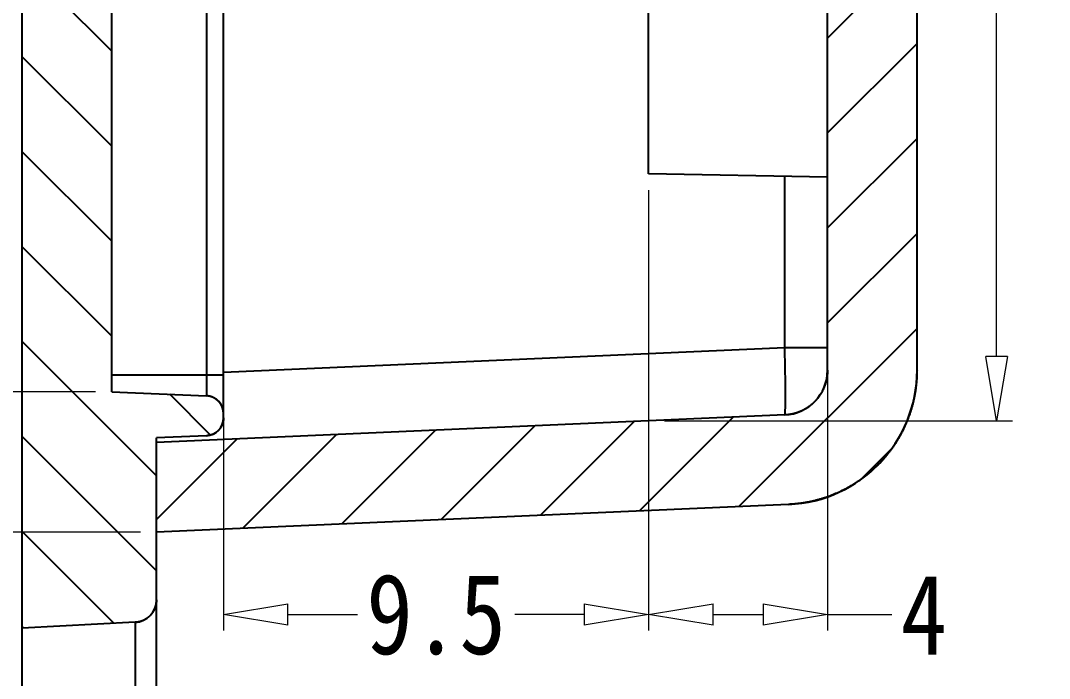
# Model space of a CAD drawing. Header units: millimetres. Extents: x 1786 to 2815, y -2075 to -1928.
# Drawn here: x 2621.79 to 2644.79, y -2007.87 to -1993.18 of the extents above; entities that cross this region are included whole.
import ezdxf

# ---------------------------------------------------------------- set-up
doc = ezdxf.new("R2010")
doc.units = ezdxf.units.MM
doc.layers.add('dim', color=3, linetype='Continuous', lineweight=9)
doc.styles.add('FFS', font='simfang.ttf', dxfattribs={"width": 0.85})
doc.dimstyles.new('YanXiu', dxfattribs={"dimtxt": 2.5, "dimasz": 2.2, "dimexe": 1, "dimexo": 0.6, "dimgap": 0.66, "dimtad": 0, "dimzin": 9, "dimdsep": 46, "dimtxsty": 'FFS', "dimblk": 'CLOSEDBLANK', "dimcen": 0, "dimclrd": 256, "dimclre": 131, "dimclrt": 42, "dimazin": 0, "dimtfac": 1, "dimtofl": 0, "dimtmove": 0, "dimatfit": 3, "dimldrblk": 'CLOSEDBLANK', "dimfxl": 1, "dimlwd": 5, "dimlwe": 5, "dimarcsym": 0})

# ---------------------------------------------------------------- blocks, each defined once
blk = doc.blocks.new('_ClosedBlank')
at = {"color": 0, "linetype": 'ByBlock', "lineweight": -2}
for p, q in [((-1, 0.167), (0, 0)), ((-1, 0.167), (-1, -0.167)), ((0, 0), (-1, -0.167))]:
    blk.add_line(p, q, dxfattribs=at)
blk = doc.blocks.new('*D25')
at = {"layer": 'Defpoints', "color": 0}
for p in [(2623.826, -1967.736), (2619.832, -2001.466), (2623.826, -2001.466)]:
    blk.add_point(p, dxfattribs=at)
at = {"layer": 'dim', "color": 131, "lineweight": 5}
for p, q in [((2623.466, -1967.736), (2619.472, -1967.736)), ((2623.466, -2001.466), (2619.472, -2001.466))]:
    blk.add_line(p, q, dxfattribs=at)
at = {"layer": 'dim', "lineweight": 5}
for p, q in [((2619.832, -1969.176), (2619.832, -1981.793)), ((2619.832, -2000.026), (2619.832, -1987.409))]:
    blk.add_line(p, q, dxfattribs=at)
at = {"layer": 'dim', "lineweight": 5, "xscale": 1.44, "yscale": 1.44, "zscale": 1.44}
for p, rotation in [((2619.832, -1967.736), 90), ((2619.832, -2001.466), 270)]:
    blk.add_blockref('_ClosedBlank', p, dxfattribs=dict(at, rotation=rotation))
at = {"layer": 'dim', "color": 42, "insert": (2619.832, -1984.601), "char_height": 1.8, "attachment_point": 5, "rotation": 90, "style": 'FFS'}
blk.add_mtext('33.73', dxfattribs=at)
blk = doc.blocks.new('*D26')
at = {"layer": 'Defpoints', "color": 0}
for p in [(2624.826, -1964.601), (2617.332, -2004.601), (2624.826, -2004.601)]:
    blk.add_point(p, dxfattribs=at)
at = {"layer": 'dim', "color": 131, "lineweight": 5}
for p, q in [((2624.466, -1964.601), (2616.972, -1964.601)), ((2624.466, -2004.601), (2616.972, -2004.601))]:
    blk.add_line(p, q, dxfattribs=at)
at = {"layer": 'dim', "lineweight": 5}
for p, q in [((2617.332, -1966.041), (2617.332, -1983.323)), ((2617.332, -2003.161), (2617.332, -1985.879))]:
    blk.add_line(p, q, dxfattribs=at)
at = {"layer": 'dim', "lineweight": 5, "xscale": 1.44, "yscale": 1.44, "zscale": 1.44}
for p, rotation in [((2617.332, -1964.601), 90), ((2617.332, -2004.601), 270)]:
    blk.add_blockref('_ClosedBlank', p, dxfattribs=dict(at, rotation=rotation))
at = {"layer": 'dim', "color": 42, "insert": (2617.332, -1984.601), "char_height": 1.8, "attachment_point": 5, "rotation": 90, "style": 'FFS'}
blk.add_mtext('40', dxfattribs=at)
blk = doc.blocks.new('*D35')
at = {"layer": 'Defpoints', "color": 0}
for p in [(2635.826, -1996.601, 0), (2639.826, -1999.237, 0), (2635.826, -2006.443)]:
    blk.add_point(p, dxfattribs=at)
at = {"layer": 'dim', "color": 131, "lineweight": 5}
for p, q in [((2635.826, -1996.961), (2635.826, -2006.803)), ((2639.826, -1999.597), (2639.826, -2006.803))]:
    blk.add_line(p, q, dxfattribs=at)
at = {"layer": 'dim', "lineweight": 5}
for p, q in [((2637.266, -2006.443), (2638.386, -2006.443)), ((2639.826, -2006.443), (2641.266, -2006.443))]:
    blk.add_line(p, q, dxfattribs=at)
at = {"layer": 'dim', "lineweight": 5, "xscale": 1.44, "yscale": 1.44, "zscale": 1.44, "rotation": 180}
blk.add_blockref('_ClosedBlank', (2635.826, -2006.443), dxfattribs=at)
at = {"layer": 'dim', "lineweight": 5, "xscale": 1.44, "yscale": 1.44, "zscale": 1.44}
blk.add_blockref('_ClosedBlank', (2639.826, -2006.443), dxfattribs=at)
at = {"layer": 'dim', "color": 42, "insert": (2641.981, -2006.443), "char_height": 1.8, "attachment_point": 5, "style": 'FFS'}
blk.add_mtext('4', dxfattribs=at)
blk = doc.blocks.new('*D36')
at = {"layer": 'Defpoints', "color": 0}
for p in [(2635.826, -1967.083, 0), (2643.605, -1967.083), (2635.826, -2002.119, 0)]:
    blk.add_point(p, dxfattribs=at)
at = {"layer": 'dim', "color": 131, "lineweight": 5}
for p, q in [((2636.185, -1967.083), (2643.964, -1967.083)), ((2636.185, -2002.119), (2643.964, -2002.119))]:
    blk.add_line(p, q, dxfattribs=at)
at = {"layer": 'dim', "lineweight": 5}
for p, q in [((2643.605, -1968.523), (2643.605, -1981.814)), ((2643.605, -2000.679), (2643.605, -1987.388))]:
    blk.add_line(p, q, dxfattribs=at)
at = {"layer": 'dim', "lineweight": 5, "xscale": 1.44, "yscale": 1.44, "zscale": 1.44}
for p, rotation in [((2643.605, -1967.083), 90), ((2643.605, -2002.119), 270)]:
    blk.add_blockref('_ClosedBlank', p, dxfattribs=dict(at, rotation=rotation))
at = {"layer": 'dim', "color": 42, "insert": (2643.605, -1984.601), "char_height": 1.8, "attachment_point": 5, "rotation": 90, "style": 'FFS'}
blk.add_mtext('35.04', dxfattribs=at)
blk = doc.blocks.new('*D37')
at = {"layer": 'Defpoints', "color": 0}
for p in [(2635.826, -1996.601, 0), (2626.326, -2000.8, 0), (2626.326, -2006.443)]:
    blk.add_point(p, dxfattribs=at)
at = {"layer": 'dim', "color": 131, "lineweight": 5}
for p, q in [((2635.826, -1996.961), (2635.826, -2006.803)), ((2626.326, -2001.16), (2626.326, -2006.803))]:
    blk.add_line(p, q, dxfattribs=at)
at = {"layer": 'dim', "lineweight": 5}
for p, q in [((2627.766, -2006.443), (2629.318, -2006.443)), ((2634.386, -2006.443), (2632.833, -2006.443))]:
    blk.add_line(p, q, dxfattribs=at)
at = {"layer": 'dim', "lineweight": 5, "xscale": 1.44, "yscale": 1.44, "zscale": 1.44, "rotation": 180}
blk.add_blockref('_ClosedBlank', (2626.326, -2006.443), dxfattribs=at)
at = {"layer": 'dim', "lineweight": 5, "xscale": 1.44, "yscale": 1.44, "zscale": 1.44}
blk.add_blockref('_ClosedBlank', (2635.826, -2006.443), dxfattribs=at)
at = {"layer": 'dim', "color": 42, "insert": (2631.076, -2006.443), "char_height": 1.8, "attachment_point": 5, "style": 'FFS'}
blk.add_mtext('9.5', dxfattribs=at)

msp = doc.modelspace()

# ---------------------------------------------------------------- hatches: boundary and pattern name
at = {"linetype": 'Continuous'}
h = msp.add_hatch(dxfattribs=at)
h.set_pattern_fill('DEFAULT__1', color=40, scale=1.5, angle=135, style=0, pattern_type=0)
h.set_pattern_definition([(135, (3218.2217, -2520.3783), (-1.0606602, -1.0606602), [])])
edge = h.paths.add_edge_path()
edge.add_line((2624.826, -2012.283), (2624.826, -2010.883))
edge.add_spline(control_points=[(2624.826, -2012.283), (2624.826, -2012.545), (2624.641, -2012.731), (2624.379, -2012.733)], knot_values=[0, 0, 0, 0, 1, 1, 1, 1], weights=[1, 0.80679, 0.80679, 1], degree=3, periodic=0)
edge.add_line((2624.379, -2012.733), (2622.33, -2012.751))
edge.add_spline(control_points=[(2621.826, -2012.251), (2621.826, -2012.546), (2622.035, -2012.753), (2622.33, -2012.751)], knot_values=[0, 0, 0, 0, 1, 1, 1, 1], weights=[1, 0.802676, 0.802676, 1], degree=3, periodic=0)
edge.add_line((2621.826, -2012.251), (2621.826, -2010.251))
edge.add_line((2624.352, -2010.383), (2621.826, -2010.251))
edge.add_spline(control_points=[(2624.826, -2010.883), (2624.826, -2010.602), (2624.632, -2010.398), (2624.352, -2010.383)], knot_values=[0, 0, 0, 0, 1, 1, 1, 1], weights=[1, 0.816916, 0.816916, 1], degree=3, periodic=0)
edge = h.paths.add_edge_path()
edge.add_line((2624.826, -2006.119), (2624.826, -2002.499))
edge.add_spline(control_points=[(2624.826, -2006.119), (2624.826, -2006.4), (2624.632, -2006.604), (2624.352, -2006.618)], knot_values=[0, 0, 0, 0, 1, 1, 1, 1], weights=[1, 0.816916, 0.816916, 1], degree=3, periodic=0)
edge.add_line((2624.352, -2006.618), (2621.826, -2006.751))
edge.add_line((2621.826, -2006.751), (2621.826, -1962.451))
edge.add_line((2624.352, -1962.583), (2621.826, -1962.451))
edge.add_spline(control_points=[(2624.826, -1963.083), (2624.826, -1962.802), (2624.632, -1962.598), (2624.352, -1962.583)], knot_values=[0, 0, 0, 0, 1, 1, 1, 1], weights=[1, 0.816916, 0.816916, 1], degree=3, periodic=0)
edge.add_line((2624.826, -1966.703), (2624.826, -1963.083))
edge.add_line((2625.943, -1966.752), (2624.826, -1966.703))
edge.add_spline(control_points=[(2626.326, -1967.151), (2626.326, -1966.925), (2626.169, -1966.762), (2625.943, -1966.752)], knot_values=[0, 0, 0, 0, 1, 1, 1, 1], weights=[1, 0.814909, 0.814909, 1], degree=3, periodic=0)
edge.add_line((2626.326, -1967.244), (2626.326, -1967.151))
edge.add_spline(control_points=[(2626.326, -1967.244), (2626.326, -1967.47), (2626.169, -1967.633), (2625.943, -1967.643)], knot_values=[0, 0, 0, 0, 1, 1, 1, 1], weights=[1, 0.814909, 0.814909, 1], degree=3, periodic=0)
edge.add_line((2623.826, -1967.736), (2625.943, -1967.643))
edge.add_line((2623.826, -2001.466), (2623.826, -1967.736))
edge.add_line((2623.826, -2001.466), (2625.943, -2001.558))
edge.add_spline(control_points=[(2626.326, -2001.958), (2626.326, -2001.732), (2626.169, -2001.568), (2625.943, -2001.558)], knot_values=[0, 0, 0, 0, 1, 1, 1, 1], weights=[1, 0.814909, 0.814909, 1], degree=3, periodic=0)
edge.add_line((2626.326, -2002.05), (2626.326, -2001.958))
edge.add_spline(control_points=[(2626.326, -2002.05), (2626.326, -2002.277), (2626.169, -2002.44), (2625.943, -2002.45)], knot_values=[0, 0, 0, 0, 1, 1, 1, 1], weights=[1, 0.814909, 0.814909, 1], degree=3, periodic=0)
edge.add_line((2625.943, -2002.45), (2624.826, -2002.499))
edge = h.paths.add_edge_path()
edge.add_line((2624.826, -1958.319), (2624.826, -1956.919))
edge.add_spline(control_points=[(2624.826, -1958.319), (2624.826, -1958.6), (2624.632, -1958.804), (2624.352, -1958.818)], knot_values=[0, 0, 0, 0, 1, 1, 1, 1], weights=[1, 0.816916, 0.816916, 1], degree=3, periodic=0)
edge.add_line((2624.352, -1958.818), (2621.826, -1958.951))
edge.add_line((2621.826, -1958.951), (2621.826, -1956.951))
edge.add_spline(control_points=[(2621.826, -1956.951), (2621.826, -1956.656), (2622.035, -1956.448), (2622.33, -1956.451)], knot_values=[0, 0, 0, 0, 1, 1, 1, 1], weights=[1, 0.802676, 0.802676, 1], degree=3, periodic=0)
edge.add_line((2624.379, -1956.469), (2622.33, -1956.451))
edge.add_spline(control_points=[(2624.826, -1956.919), (2624.826, -1956.657), (2624.641, -1956.471), (2624.379, -1956.469)], knot_values=[0, 0, 0, 0, 1, 1, 1, 1], weights=[1, 0.80679, 0.80679, 1], degree=3, periodic=0)
h = msp.add_hatch(dxfattribs=at)
h.set_pattern_fill('DEFAULT__2', color=40, scale=1.5, angle=225, style=0, pattern_type=0)
h.set_pattern_definition([(225, (3218.2217, -2520.3783), (1.0606602, -1.0606602), [])])
edge = h.paths.add_edge_path()
edge.add_line((2624.826, -2004.601), (2624.826, -2002.599))
edge.add_line((2638.869, -2001.986), (2624.826, -2002.599))
edge.add_spline(control_points=[(2639.826, -2000.987), (2639.826, -2001.552), (2639.434, -2001.961), (2638.869, -2001.986)], knot_values=[0, 0, 0, 0, 1, 1, 1, 1], weights=[1, 0.814909, 0.814909, 1], degree=3, periodic=0)
edge.add_line((2639.826, -2000.987), (2639.826, -1968.215))
edge.add_spline(control_points=[(2639.826, -1968.215), (2639.826, -1967.649), (2639.434, -1967.241), (2638.869, -1967.216)], knot_values=[0, 0, 0, 0, 1, 1, 1, 1], weights=[1, 0.814909, 0.814909, 1], degree=3, periodic=0)
edge.add_line((2638.869, -1967.216), (2624.826, -1966.603))
edge.add_line((2624.826, -1966.603), (2624.826, -1964.601))
edge.add_line((2638.956, -1965.218), (2624.826, -1964.601))
edge.add_spline(control_points=[(2641.826, -1968.215), (2641.826, -1966.518), (2640.652, -1965.292), (2638.956, -1965.218)], knot_values=[0, 0, 0, 0, 1, 1, 1, 1], weights=[1, 0.814909, 0.814909, 1], degree=3, periodic=0)
edge.add_line((2641.826, -2000.987), (2641.826, -1968.215))
edge.add_spline(control_points=[(2641.826, -2000.987), (2641.826, -2002.684), (2640.652, -2003.91), (2638.956, -2003.984)], knot_values=[0, 0, 0, 0, 1, 1, 1, 1], weights=[1, 0.814909, 0.814909, 1], degree=3, periodic=0)
edge.add_line((2638.956, -2003.984), (2624.826, -2004.601))

# ---------------------------------------------------------------- linework, layer by layer
at = {"color": 7, "linetype": 'Continuous'}
for p, q in [((2621.826, -2012.251, 0), (2621.826, -1956.951, 0)), ((2621.826, -2006.751, 0), (2621.826, -1962.451, 0)), ((2623.826, -2001.466, 0), (2623.826, -1967.736, 0)), ((2623.826, -2001.466, 0), (2623.826, -1967.736, 0)), ((2639.826, -2000.987, 0), (2639.826, -1968.215, 0)), ((2639.826, -2000.987, 0), (2639.826, -1968.215, 0)), ((2641.826, -2000.987, 0), (2641.826, -1968.215, 0)), ((2641.826, -2000.987, 0), (2641.826, -1968.215, 0)), ((2625.943, -1972.866, 0), (2625.943, -2001.558, 0)), ((2626.326, -2002.05, 0), (2626.326, -1972.86, 0)), ((2635.826, -1996.601, 0), (2635.826, -1992.601, 0)), ((2639.826, -1996.671, 0), (2635.826, -1996.601, 0)), ((2638.869, -2000.487, 0), (2638.869, -1996.654, 0)), ((2638.869, -2000.487, 0), (2626.323, -2001.035, 0)), ((2639.826, -2000.487, 0), (2638.869, -2000.487, 0)), ((2626.326, -2001.1, 0), (2623.826, -2001.1, 0)), ((2623.826, -2001.466, 0), (2625.943, -2001.558, 0)), ((2623.826, -2001.466, 0), (2625.943, -2001.558, 0)), ((2638.869, -2001.986, 0), (2624.826, -2002.599, 0)), ((2638.869, -2001.986, 0), (2624.826, -2002.599, 0)), ((2626.326, -2002.05, 0), (2626.326, -2001.958, 0)), ((2625.943, -2002.45, 0), (2624.826, -2002.499, 0)), ((2625.943, -2002.45, 0), (2624.826, -2002.499, 0)), ((2624.826, -2012.283, 0), (2624.826, -2002.499, 0)), ((2624.826, -2006.119, 0), (2624.826, -2002.499, 0)), ((2624.826, -2004.601, 0), (2624.826, -2002.599, 0)), ((2638.956, -2003.984, 0), (2624.826, -2004.601, 0)), ((2638.956, -2003.984, 0), (2624.826, -2004.601, 0)), ((2624.352, -2006.618, 0), (2621.826, -2006.751, 0)), ((2624.352, -2006.618, 0), (2621.826, -2006.751, 0)), ((2624.352, -2006.618, 0), (2624.352, -2010.383, 0))]:
    msp.add_line(p, q, dxfattribs=at)
for centre, radius, start, end in [((2638.826, -2000.987, 0), 1, 272.5, 0), ((2638.826, -2000.987, 0), 3, 272.5, 0), ((2625.926, -2001.958, 0), 0.4, 0, 87.5), ((2625.926, -2002.05, 0), 0.4, 272.5, 0), ((2624.326, -2006.119, 0), 0.5, 273, 0)]:
    msp.add_arc(centre, radius, start, end, dxfattribs=at)
for points, knots in [([(2638.869, -2001.986, 0), (2638.882, -2001.985, 0), (2638.871, -2001.908, 0), (2638.891, -2001.824, 0), (2638.885, -2001.635, 0), (2638.888, -2001.407, 0), (2638.884, -2001.126, 0), (2638.878, -2000.815, 0), (2638.872, -2000.598, 0), (2638.869, -2000.487, 0)], [0, 0, 0, 0, 0.038872, 0.150057, 0.328699, 0.565968, 0.850016, 1.166609, 1.49998, 1.49998, 1.49998, 1.49998]), ([(2639.826, -2000.987, 0), (2639.826, -2000.99, 0), (2639.825, -2000.998, 0), (2639.825, -2001.008, 0), (2639.825, -2001.019, 0), (2639.825, -2001.03, 0), (2639.824, -2001.041, 0), (2639.823, -2001.052, 0), (2639.823, -2001.063, 0), (2639.822, -2001.075, 0), (2639.821, -2001.086, 0), (2639.819, -2001.097, 0), (2639.818, -2001.108, 0), (2639.817, -2001.119, 0), (2639.815, -2001.131, 0), (2639.813, -2001.142, 0), (2639.812, -2001.153, 0), (2639.81, -2001.164, 0), (2639.808, -2001.176, 0), (2639.805, -2001.187, 0), (2639.803, -2001.198, 0), (2639.8, -2001.21, 0), (2639.798, -2001.221, 0), (2639.795, -2001.233, 0), (2639.792, -2001.244, 0), (2639.789, -2001.255, 0), (2639.786, -2001.267, 0), (2639.782, -2001.278, 0), (2639.779, -2001.289, 0), (2639.775, -2001.301, 0), (2639.771, -2001.312, 0), (2639.767, -2001.323, 0), (2639.763, -2001.335, 0), (2639.759, -2001.346, 0), (2639.754, -2001.357, 0), (2639.75, -2001.368, 0), (2639.745, -2001.38, 0), (2639.74, -2001.391, 0), (2639.735, -2001.402, 0), (2639.73, -2001.413, 0), (2639.725, -2001.424, 0), (2639.719, -2001.435, 0), (2639.714, -2001.446, 0), (2639.708, -2001.457, 0), (2639.702, -2001.468, 0), (2639.696, -2001.478, 0), (2639.69, -2001.489, 0), (2639.684, -2001.5, 0), (2639.677, -2001.51, 0), (2639.671, -2001.521, 0), (2639.664, -2001.531, 0), (2639.657, -2001.542, 0), (2639.65, -2001.552, 0), (2639.643, -2001.562, 0), (2639.636, -2001.572, 0), (2639.629, -2001.583, 0), (2639.621, -2001.593, 0), (2639.614, -2001.602, 0), (2639.606, -2001.612, 0), (2639.598, -2001.622, 0), (2639.59, -2001.632, 0), (2639.582, -2001.641, 0), (2639.573, -2001.651, 0), (2639.565, -2001.66, 0), (2639.557, -2001.669, 0), (2639.548, -2001.678, 0), (2639.539, -2001.687, 0), (2639.53, -2001.696, 0), (2639.521, -2001.705, 0), (2639.512, -2001.714, 0), (2639.503, -2001.722, 0), (2639.494, -2001.731, 0), (2639.485, -2001.739, 0), (2639.475, -2001.747, 0), (2639.465, -2001.755, 0), (2639.456, -2001.763, 0), (2639.446, -2001.771, 0), (2639.436, -2001.779, 0), (2639.426, -2001.786, 0), (2639.416, -2001.794, 0), (2639.406, -2001.801, 0), (2639.396, -2001.808, 0), (2639.386, -2001.815, 0), (2639.376, -2001.822, 0), (2639.365, -2001.829, 0), (2639.355, -2001.835, 0), (2639.344, -2001.842, 0), (2639.334, -2001.848, 0), (2639.323, -2001.854, 0), (2639.312, -2001.86, 0), (2639.302, -2001.866, 0), (2639.291, -2001.872, 0), (2639.28, -2001.878, 0), (2639.269, -2001.883, 0), (2639.258, -2001.888, 0), (2639.247, -2001.894, 0), (2639.236, -2001.899, 0), (2639.225, -2001.903, 0), (2639.214, -2001.908, 0), (2639.203, -2001.913, 0), (2639.192, -2001.917, 0), (2639.181, -2001.922, 0), (2639.169, -2001.926, 0), (2639.158, -2001.93, 0), (2639.147, -2001.934, 0), (2639.136, -2001.937, 0), (2639.125, -2001.941, 0), (2639.113, -2001.944, 0), (2639.102, -2001.948, 0), (2639.091, -2001.951, 0), (2639.08, -2001.954, 0), (2639.068, -2001.957, 0), (2639.057, -2001.96, 0), (2639.046, -2001.962, 0), (2639.035, -2001.965, 0), (2639.024, -2001.967, 0), (2639.012, -2001.969, 0), (2639.001, -2001.971, 0), (2638.99, -2001.973, 0), (2638.979, -2001.975, 0), (2638.968, -2001.977, 0), (2638.957, -2001.978, 0), (2638.946, -2001.98, 0), (2638.935, -2001.981, 0), (2638.924, -2001.982, 0), (2638.913, -2001.983, 0), (2638.902, -2001.984, 0), (2638.891, -2001.985, 0), (2638.88, -2001.985, 0), (2638.873, -2001.986, 0), (2638.869, -2001.986, 0)], [0, 0, 0, 0, 0.010828, 0.021703, 0.032624, 0.043591, 0.054603, 0.06566, 0.076762, 0.087908, 0.099098, 0.110332, 0.121608, 0.132927, 0.144288, 0.15569, 0.167133, 0.178616, 0.19014, 0.201702, 0.213303, 0.224943, 0.23662, 0.248334, 0.260084, 0.271869, 0.28369, 0.295545, 0.307434, 0.319355, 0.331309, 0.343294, 0.35531, 0.367355, 0.37943, 0.391534, 0.403665, 0.415822, 0.428006, 0.440215, 0.452449, 0.464706, 0.476985, 0.489287, 0.501609, 0.513951, 0.526313, 0.538693, 0.55109, 0.563503, 0.575932, 0.588376, 0.600833, 0.613302, 0.625784, 0.638276, 0.650778, 0.663289, 0.675808, 0.688334, 0.700865, 0.713402, 0.725942, 0.738485, 0.751031, 0.763577, 0.776123, 0.788669, 0.801212, 0.813752, 0.826289, 0.83882, 0.851346, 0.863865, 0.876376, 0.888878, 0.90137, 0.913852, 0.926321, 0.938778, 0.951222, 0.963651, 0.976064, 0.988461, 1.000841, 1.013203, 1.025545, 1.037867, 1.050169, 1.062448, 1.074705, 1.086939, 1.099148, 1.111332, 1.123489, 1.13562, 1.147724, 1.159799, 1.171844, 1.18386, 1.195845, 1.207799, 1.21972, 1.231609, 1.243464, 1.255285, 1.26707, 1.27882, 1.290534, 1.302211, 1.313851, 1.325452, 1.337014, 1.348538, 1.360021, 1.371464, 1.382866, 1.394227, 1.405546, 1.416822, 1.428056, 1.439246, 1.450392, 1.461494, 1.472551, 1.483563, 1.49453, 1.505451, 1.516326, 1.527154, 1.527154, 1.527154, 1.527154]), ([(2641.826, -2000.987, 0), (2641.826, -2000.998, 0), (2641.825, -2001.019, 0), (2641.825, -2001.052, 0), (2641.824, -2001.085, 0), (2641.823, -2001.118, 0), (2641.821, -2001.151, 0), (2641.819, -2001.184, 0), (2641.817, -2001.217, 0), (2641.814, -2001.25, 0), (2641.811, -2001.284, 0), (2641.807, -2001.317, 0), (2641.803, -2001.351, 0), (2641.799, -2001.384, 0), (2641.794, -2001.418, 0), (2641.789, -2001.452, 0), (2641.784, -2001.486, 0), (2641.778, -2001.52, 0), (2641.772, -2001.554, 0), (2641.765, -2001.588, 0), (2641.758, -2001.622, 0), (2641.75, -2001.656, 0), (2641.742, -2001.69, 0), (2641.734, -2001.724, 0), (2641.725, -2001.758, 0), (2641.715, -2001.792, 0), (2641.706, -2001.826, 0), (2641.696, -2001.861, 0), (2641.685, -2001.895, 0), (2641.674, -2001.929, 0), (2641.662, -2001.963, 0), (2641.651, -2001.997, 0), (2641.638, -2002.03, 0), (2641.625, -2002.064, 0), (2641.612, -2002.098, 0), (2641.599, -2002.132, 0), (2641.584, -2002.165, 0), (2641.57, -2002.199, 0), (2641.555, -2002.232, 0), (2641.54, -2002.265, 0), (2641.524, -2002.298, 0), (2641.507, -2002.331, 0), (2641.491, -2002.364, 0), (2641.474, -2002.397, 0), (2641.456, -2002.429, 0), (2641.438, -2002.462, 0), (2641.42, -2002.494, 0), (2641.401, -2002.526, 0), (2641.381, -2002.558, 0), (2641.362, -2002.589, 0), (2641.342, -2002.621, 0), (2641.321, -2002.652, 0), (2641.3, -2002.683, 0), (2641.279, -2002.714, 0), (2641.257, -2002.744, 0), (2641.235, -2002.774, 0), (2641.212, -2002.804, 0), (2641.189, -2002.834, 0), (2641.166, -2002.863, 0), (2641.142, -2002.893, 0), (2641.118, -2002.921, 0), (2641.094, -2002.95, 0), (2641.069, -2002.978, 0), (2641.044, -2003.006, 0), (2641.019, -2003.034, 0), (2640.993, -2003.061, 0), (2640.966, -2003.088, 0), (2640.94, -2003.115, 0), (2640.913, -2003.141, 0), (2640.886, -2003.167, 0), (2640.858, -2003.193, 0), (2640.831, -2003.218, 0), (2640.802, -2003.243, 0), (2640.774, -2003.268, 0), (2640.745, -2003.292, 0), (2640.716, -2003.316, 0), (2640.687, -2003.339, 0), (2640.658, -2003.362, 0), (2640.628, -2003.385, 0), (2640.598, -2003.407, 0), (2640.568, -2003.429, 0), (2640.537, -2003.451, 0), (2640.506, -2003.472, 0), (2640.475, -2003.492, 0), (2640.444, -2003.513, 0), (2640.413, -2003.532, 0), (2640.381, -2003.552, 0), (2640.35, -2003.571, 0), (2640.318, -2003.589, 0), (2640.286, -2003.607, 0), (2640.254, -2003.625, 0), (2640.221, -2003.642, 0), (2640.189, -2003.659, 0), (2640.156, -2003.676, 0), (2640.123, -2003.692, 0), (2640.09, -2003.707, 0), (2640.057, -2003.722, 0), (2640.024, -2003.737, 0), (2639.991, -2003.751, 0), (2639.958, -2003.765, 0), (2639.924, -2003.778, 0), (2639.891, -2003.791, 0), (2639.857, -2003.804, 0), (2639.824, -2003.816, 0), (2639.79, -2003.828, 0), (2639.756, -2003.839, 0), (2639.723, -2003.849, 0), (2639.689, -2003.86, 0), (2639.655, -2003.87, 0), (2639.622, -2003.879, 0), (2639.588, -2003.888, 0), (2639.554, -2003.897, 0), (2639.521, -2003.905, 0), (2639.487, -2003.913, 0), (2639.453, -2003.92, 0), (2639.42, -2003.927, 0), (2639.386, -2003.934, 0), (2639.353, -2003.94, 0), (2639.319, -2003.946, 0), (2639.286, -2003.951, 0), (2639.252, -2003.956, 0), (2639.219, -2003.961, 0), (2639.186, -2003.965, 0), (2639.153, -2003.969, 0), (2639.12, -2003.972, 0), (2639.087, -2003.975, 0), (2639.054, -2003.978, 0), (2639.021, -2003.98, 0), (2638.989, -2003.982, 0), (2638.967, -2003.983, 0), (2638.956, -2003.984, 0)], [0, 0, 0, 0, 0.032485, 0.065109, 0.097872, 0.130772, 0.163809, 0.196981, 0.230287, 0.263725, 0.297295, 0.330996, 0.364825, 0.398781, 0.432863, 0.467069, 0.501398, 0.535849, 0.570419, 0.605107, 0.63991, 0.674829, 0.709859, 0.745001, 0.780251, 0.815608, 0.85107, 0.886635, 0.922301, 0.958065, 0.993926, 1.029881, 1.065929, 1.102066, 1.138291, 1.174601, 1.210994, 1.247467, 1.284019, 1.320646, 1.357346, 1.394117, 1.430956, 1.46786, 1.504827, 1.541854, 1.578938, 1.616078, 1.653269, 1.690509, 1.727796, 1.765127, 1.802498, 1.839907, 1.877352, 1.914829, 1.952335, 1.989867, 2.027424, 2.065001, 2.102595, 2.140205, 2.177826, 2.215456, 2.253092, 2.290731, 2.32837, 2.366006, 2.403636, 2.441257, 2.478867, 2.516461, 2.554038, 2.591595, 2.629127, 2.666633, 2.70411, 2.741555, 2.778964, 2.816335, 2.853666, 2.890953, 2.928193, 2.965384, 3.002523, 3.039608, 3.076635, 3.113602, 3.150506, 3.187345, 3.224116, 3.260816, 3.297443, 3.333995, 3.370468, 3.406861, 3.443171, 3.479396, 3.515533, 3.551581, 3.587536, 3.623397, 3.659161, 3.694827, 3.730392, 3.765854, 3.801211, 3.836461, 3.871603, 3.906633, 3.941552, 3.976355, 4.011043, 4.045613, 4.080063, 4.114393, 4.148599, 4.182681, 4.216637, 4.250466, 4.284167, 4.317737, 4.351175, 4.384481, 4.417653, 4.45069, 4.48359, 4.516353, 4.548977, 4.581462, 4.581462, 4.581462, 4.581462]), ([(2626.326, -2001.958, 0), (2626.326, -2001.957, 0), (2626.326, -2001.954, 0), (2626.325, -2001.949, 0), (2626.325, -2001.945, 0), (2626.325, -2001.941, 0), (2626.325, -2001.936, 0), (2626.325, -2001.932, 0), (2626.324, -2001.927, 0), (2626.324, -2001.923, 0), (2626.324, -2001.918, 0), (2626.323, -2001.914, 0), (2626.323, -2001.909, 0), (2626.322, -2001.905, 0), (2626.321, -2001.9, 0), (2626.321, -2001.896, 0), (2626.32, -2001.891, 0), (2626.319, -2001.887, 0), (2626.318, -2001.882, 0), (2626.317, -2001.878, 0), (2626.316, -2001.873, 0), (2626.315, -2001.869, 0), (2626.314, -2001.864, 0), (2626.313, -2001.86, 0), (2626.312, -2001.855, 0), (2626.311, -2001.851, 0), (2626.31, -2001.846, 0), (2626.308, -2001.841, 0), (2626.307, -2001.837, 0), (2626.305, -2001.832, 0), (2626.304, -2001.828, 0), (2626.302, -2001.823, 0), (2626.301, -2001.819, 0), (2626.299, -2001.814, 0), (2626.297, -2001.81, 0), (2626.295, -2001.805, 0), (2626.293, -2001.801, 0), (2626.291, -2001.796, 0), (2626.289, -2001.792, 0), (2626.287, -2001.788, 0), (2626.285, -2001.783, 0), (2626.283, -2001.779, 0), (2626.281, -2001.774, 0), (2626.279, -2001.77, 0), (2626.276, -2001.766, 0), (2626.274, -2001.761, 0), (2626.271, -2001.757, 0), (2626.269, -2001.753, 0), (2626.266, -2001.749, 0), (2626.264, -2001.744, 0), (2626.261, -2001.74, 0), (2626.258, -2001.736, 0), (2626.255, -2001.732, 0), (2626.253, -2001.728, 0), (2626.25, -2001.724, 0), (2626.247, -2001.72, 0), (2626.244, -2001.716, 0), (2626.241, -2001.712, 0), (2626.238, -2001.708, 0), (2626.234, -2001.704, 0), (2626.231, -2001.7, 0), (2626.228, -2001.696, 0), (2626.225, -2001.692, 0), (2626.221, -2001.689, 0), (2626.218, -2001.685, 0), (2626.214, -2001.681, 0), (2626.211, -2001.678, 0), (2626.207, -2001.674, 0), (2626.204, -2001.671, 0), (2626.2, -2001.667, 0), (2626.197, -2001.664, 0), (2626.193, -2001.66, 0), (2626.189, -2001.657, 0), (2626.185, -2001.654, 0), (2626.182, -2001.651, 0), (2626.178, -2001.647, 0), (2626.174, -2001.644, 0), (2626.17, -2001.641, 0), (2626.166, -2001.638, 0), (2626.162, -2001.635, 0), (2626.158, -2001.632, 0), (2626.154, -2001.629, 0), (2626.15, -2001.627, 0), (2626.146, -2001.624, 0), (2626.141, -2001.621, 0), (2626.137, -2001.619, 0), (2626.133, -2001.616, 0), (2626.129, -2001.613, 0), (2626.125, -2001.611, 0), (2626.12, -2001.609, 0), (2626.116, -2001.606, 0), (2626.112, -2001.604, 0), (2626.107, -2001.602, 0), (2626.103, -2001.599, 0), (2626.099, -2001.597, 0), (2626.094, -2001.595, 0), (2626.09, -2001.593, 0), (2626.085, -2001.591, 0), (2626.081, -2001.589, 0), (2626.076, -2001.588, 0), (2626.072, -2001.586, 0), (2626.068, -2001.584, 0), (2626.063, -2001.582, 0), (2626.059, -2001.581, 0), (2626.054, -2001.579, 0), (2626.05, -2001.578, 0), (2626.045, -2001.576, 0), (2626.041, -2001.575, 0), (2626.036, -2001.574, 0), (2626.032, -2001.572, 0), (2626.027, -2001.571, 0), (2626.023, -2001.57, 0), (2626.018, -2001.569, 0), (2626.014, -2001.568, 0), (2626.009, -2001.567, 0), (2626.005, -2001.566, 0), (2626, -2001.565, 0), (2625.996, -2001.564, 0), (2625.991, -2001.563, 0), (2625.987, -2001.563, 0), (2625.982, -2001.562, 0), (2625.978, -2001.561, 0), (2625.974, -2001.561, 0), (2625.969, -2001.56, 0), (2625.965, -2001.56, 0), (2625.96, -2001.56, 0), (2625.956, -2001.559, 0), (2625.952, -2001.559, 0), (2625.947, -2001.559, 0), (2625.944, -2001.558, 0), (2625.943, -2001.558, 0)], [0, 0, 0, 0, 0.0043313, 0.0086812, 0.0130496, 0.0174363, 0.0218412, 0.0262641, 0.0307049, 0.0351634, 0.0396394, 0.0441327, 0.0486433, 0.0531708, 0.0577151, 0.0622759, 0.0668531, 0.0714465, 0.0760558, 0.0806809, 0.0853214, 0.0899772, 0.0946479, 0.0993335, 0.1040335, 0.1087478, 0.113476, 0.118218, 0.1229734, 0.127742, 0.1325235, 0.1373175, 0.1421238, 0.1469421, 0.1517721, 0.1566134, 0.1614658, 0.166329, 0.1712025, 0.1760861, 0.1809795, 0.1858823, 0.1907941, 0.1957147, 0.2006436, 0.2055805, 0.2105251, 0.215477, 0.2204358, 0.2254012, 0.2303728, 0.2353502, 0.2403331, 0.245321, 0.2503136, 0.2553105, 0.2603113, 0.2653156, 0.2703231, 0.2753334, 0.280346, 0.2853606, 0.2903768, 0.2953941, 0.3004123, 0.3054308, 0.3104493, 0.3154675, 0.3204848, 0.325501, 0.3305156, 0.3355282, 0.3405384, 0.3455459, 0.3505503, 0.3555511, 0.360548, 0.3655406, 0.3705285, 0.3755114, 0.3804888, 0.3854604, 0.3904258, 0.3953846, 0.4003365, 0.4052811, 0.410218, 0.4151469, 0.4200675, 0.4249793, 0.4298821, 0.4347754, 0.4396591, 0.4445326, 0.4493957, 0.4542481, 0.4590895, 0.4639195, 0.4687378, 0.4735441, 0.4783381, 0.4831196, 0.4878882, 0.4926436, 0.4973856, 0.5021138, 0.5068281, 0.5115281, 0.5162137, 0.5208844, 0.5255402, 0.5301807, 0.5348058, 0.5394151, 0.5440085, 0.5485857, 0.5531465, 0.5576908, 0.5622183, 0.5667288, 0.5712222, 0.5756982, 0.5801567, 0.5845975, 0.5890204, 0.5934253, 0.597812, 0.6021804, 0.6065303, 0.6108616, 0.6108616, 0.6108616, 0.6108616]), ([(2626.326, -2002.05, 0), (2626.326, -2002.052, 0), (2626.326, -2002.055, 0), (2626.325, -2002.059, 0), (2626.325, -2002.063, 0), (2626.325, -2002.068, 0), (2626.325, -2002.072, 0), (2626.325, -2002.077, 0), (2626.324, -2002.081, 0), (2626.324, -2002.086, 0), (2626.324, -2002.09, 0), (2626.323, -2002.094, 0), (2626.323, -2002.099, 0), (2626.322, -2002.103, 0), (2626.321, -2002.108, 0), (2626.321, -2002.112, 0), (2626.32, -2002.117, 0), (2626.319, -2002.122, 0), (2626.318, -2002.126, 0), (2626.317, -2002.131, 0), (2626.316, -2002.135, 0), (2626.315, -2002.14, 0), (2626.314, -2002.144, 0), (2626.313, -2002.149, 0), (2626.312, -2002.153, 0), (2626.311, -2002.158, 0), (2626.31, -2002.162, 0), (2626.308, -2002.167, 0), (2626.307, -2002.171, 0), (2626.305, -2002.176, 0), (2626.304, -2002.181, 0), (2626.302, -2002.185, 0), (2626.301, -2002.19, 0), (2626.299, -2002.194, 0), (2626.297, -2002.199, 0), (2626.295, -2002.203, 0), (2626.293, -2002.208, 0), (2626.291, -2002.212, 0), (2626.289, -2002.216, 0), (2626.287, -2002.221, 0), (2626.285, -2002.225, 0), (2626.283, -2002.23, 0), (2626.281, -2002.234, 0), (2626.279, -2002.238, 0), (2626.276, -2002.243, 0), (2626.274, -2002.247, 0), (2626.271, -2002.251, 0), (2626.269, -2002.256, 0), (2626.266, -2002.26, 0), (2626.264, -2002.264, 0), (2626.261, -2002.268, 0), (2626.258, -2002.272, 0), (2626.255, -2002.277, 0), (2626.253, -2002.281, 0), (2626.25, -2002.285, 0), (2626.247, -2002.289, 0), (2626.244, -2002.293, 0), (2626.241, -2002.297, 0), (2626.238, -2002.301, 0), (2626.234, -2002.305, 0), (2626.231, -2002.308, 0), (2626.228, -2002.312, 0), (2626.225, -2002.316, 0), (2626.221, -2002.32, 0), (2626.218, -2002.323, 0), (2626.214, -2002.327, 0), (2626.211, -2002.331, 0), (2626.207, -2002.334, 0), (2626.204, -2002.338, 0), (2626.2, -2002.341, 0), (2626.197, -2002.345, 0), (2626.193, -2002.348, 0), (2626.189, -2002.351, 0), (2626.185, -2002.355, 0), (2626.182, -2002.358, 0), (2626.178, -2002.361, 0), (2626.174, -2002.364, 0), (2626.17, -2002.367, 0), (2626.166, -2002.37, 0), (2626.162, -2002.373, 0), (2626.158, -2002.376, 0), (2626.154, -2002.379, 0), (2626.15, -2002.382, 0), (2626.146, -2002.385, 0), (2626.141, -2002.387, 0), (2626.137, -2002.39, 0), (2626.133, -2002.392, 0), (2626.129, -2002.395, 0), (2626.125, -2002.397, 0), (2626.12, -2002.4, 0), (2626.116, -2002.402, 0), (2626.112, -2002.405, 0), (2626.107, -2002.407, 0), (2626.103, -2002.409, 0), (2626.099, -2002.411, 0), (2626.094, -2002.413, 0), (2626.09, -2002.415, 0), (2626.085, -2002.417, 0), (2626.081, -2002.419, 0), (2626.076, -2002.421, 0), (2626.072, -2002.423, 0), (2626.068, -2002.424, 0), (2626.063, -2002.426, 0), (2626.059, -2002.428, 0), (2626.054, -2002.429, 0), (2626.05, -2002.431, 0), (2626.045, -2002.432, 0), (2626.041, -2002.434, 0), (2626.036, -2002.435, 0), (2626.032, -2002.436, 0), (2626.027, -2002.437, 0), (2626.023, -2002.438, 0), (2626.018, -2002.44, 0), (2626.014, -2002.441, 0), (2626.009, -2002.442, 0), (2626.005, -2002.443, 0), (2626, -2002.443, 0), (2625.996, -2002.444, 0), (2625.991, -2002.445, 0), (2625.987, -2002.446, 0), (2625.982, -2002.446, 0), (2625.978, -2002.447, 0), (2625.974, -2002.448, 0), (2625.969, -2002.448, 0), (2625.965, -2002.449, 0), (2625.96, -2002.449, 0), (2625.956, -2002.449, 0), (2625.952, -2002.45, 0), (2625.947, -2002.45, 0), (2625.944, -2002.45, 0), (2625.943, -2002.45, 0)], [0, 0, 0, 0, 0.0043313, 0.0086812, 0.0130496, 0.0174363, 0.0218412, 0.0262641, 0.0307049, 0.0351634, 0.0396394, 0.0441327, 0.0486433, 0.0531708, 0.0577151, 0.0622759, 0.0668531, 0.0714465, 0.0760558, 0.0806809, 0.0853214, 0.0899772, 0.0946479, 0.0993335, 0.1040335, 0.1087478, 0.113476, 0.118218, 0.1229734, 0.127742, 0.1325235, 0.1373175, 0.1421238, 0.1469421, 0.1517721, 0.1566134, 0.1614658, 0.166329, 0.1712025, 0.1760861, 0.1809795, 0.1858823, 0.1907941, 0.1957147, 0.2006436, 0.2055805, 0.2105251, 0.215477, 0.2204358, 0.2254012, 0.2303728, 0.2353502, 0.2403331, 0.245321, 0.2503136, 0.2553105, 0.2603113, 0.2653156, 0.2703231, 0.2753334, 0.280346, 0.2853606, 0.2903768, 0.2953941, 0.3004123, 0.3054308, 0.3104493, 0.3154675, 0.3204848, 0.325501, 0.3305156, 0.3355282, 0.3405384, 0.3455459, 0.3505503, 0.3555511, 0.360548, 0.3655406, 0.3705285, 0.3755114, 0.3804888, 0.3854604, 0.3904258, 0.3953846, 0.4003365, 0.4052811, 0.410218, 0.4151469, 0.4200675, 0.4249793, 0.4298821, 0.4347754, 0.4396591, 0.4445326, 0.4493957, 0.4542481, 0.4590895, 0.4639195, 0.4687378, 0.4735441, 0.4783381, 0.4831196, 0.4878882, 0.4926436, 0.4973856, 0.5021138, 0.5068281, 0.5115281, 0.5162137, 0.5208844, 0.5255402, 0.5301807, 0.5348058, 0.5394151, 0.5440085, 0.5485857, 0.5531465, 0.5576908, 0.5622183, 0.5667288, 0.5712222, 0.5756982, 0.5801567, 0.5845975, 0.5890204, 0.5934253, 0.597812, 0.6021804, 0.6065303, 0.6108616, 0.6108616, 0.6108616, 0.6108616]), ([(2624.826, -2006.119, 0), (2624.826, -2006.121, 0), (2624.826, -2006.125, 0), (2624.825, -2006.13, 0), (2624.825, -2006.135, 0), (2624.825, -2006.141, 0), (2624.825, -2006.146, 0), (2624.824, -2006.152, 0), (2624.824, -2006.157, 0), (2624.824, -2006.163, 0), (2624.823, -2006.168, 0), (2624.823, -2006.174, 0), (2624.822, -2006.18, 0), (2624.821, -2006.185, 0), (2624.82, -2006.191, 0), (2624.82, -2006.196, 0), (2624.819, -2006.202, 0), (2624.818, -2006.208, 0), (2624.817, -2006.213, 0), (2624.816, -2006.219, 0), (2624.814, -2006.224, 0), (2624.813, -2006.23, 0), (2624.812, -2006.236, 0), (2624.81, -2006.241, 0), (2624.809, -2006.247, 0), (2624.807, -2006.253, 0), (2624.806, -2006.258, 0), (2624.804, -2006.264, 0), (2624.802, -2006.27, 0), (2624.801, -2006.275, 0), (2624.799, -2006.281, 0), (2624.797, -2006.287, 0), (2624.795, -2006.292, 0), (2624.793, -2006.298, 0), (2624.79, -2006.303, 0), (2624.788, -2006.309, 0), (2624.786, -2006.315, 0), (2624.783, -2006.32, 0), (2624.781, -2006.326, 0), (2624.778, -2006.331, 0), (2624.776, -2006.337, 0), (2624.773, -2006.342, 0), (2624.77, -2006.348, 0), (2624.767, -2006.353, 0), (2624.765, -2006.358, 0), (2624.762, -2006.364, 0), (2624.759, -2006.369, 0), (2624.755, -2006.374, 0), (2624.752, -2006.38, 0), (2624.749, -2006.385, 0), (2624.746, -2006.39, 0), (2624.742, -2006.395, 0), (2624.739, -2006.4, 0), (2624.735, -2006.406, 0), (2624.732, -2006.411, 0), (2624.728, -2006.416, 0), (2624.724, -2006.421, 0), (2624.721, -2006.426, 0), (2624.717, -2006.43, 0), (2624.713, -2006.435, 0), (2624.709, -2006.44, 0), (2624.705, -2006.445, 0), (2624.701, -2006.45, 0), (2624.697, -2006.454, 0), (2624.692, -2006.459, 0), (2624.688, -2006.463, 0), (2624.684, -2006.468, 0), (2624.68, -2006.472, 0), (2624.675, -2006.477, 0), (2624.671, -2006.481, 0), (2624.666, -2006.485, 0), (2624.662, -2006.489, 0), (2624.657, -2006.494, 0), (2624.652, -2006.498, 0), (2624.647, -2006.502, 0), (2624.643, -2006.506, 0), (2624.638, -2006.51, 0), (2624.633, -2006.513, 0), (2624.628, -2006.517, 0), (2624.623, -2006.521, 0), (2624.618, -2006.525, 0), (2624.613, -2006.528, 0), (2624.608, -2006.532, 0), (2624.603, -2006.535, 0), (2624.598, -2006.539, 0), (2624.593, -2006.542, 0), (2624.587, -2006.545, 0), (2624.582, -2006.548, 0), (2624.577, -2006.551, 0), (2624.572, -2006.554, 0), (2624.566, -2006.557, 0), (2624.561, -2006.56, 0), (2624.556, -2006.563, 0), (2624.55, -2006.566, 0), (2624.545, -2006.569, 0), (2624.539, -2006.571, 0), (2624.534, -2006.574, 0), (2624.528, -2006.576, 0), (2624.523, -2006.579, 0), (2624.517, -2006.581, 0), (2624.512, -2006.583, 0), (2624.506, -2006.585, 0), (2624.501, -2006.587, 0), (2624.495, -2006.589, 0), (2624.49, -2006.591, 0), (2624.484, -2006.593, 0), (2624.479, -2006.595, 0), (2624.473, -2006.597, 0), (2624.467, -2006.599, 0), (2624.462, -2006.6, 0), (2624.456, -2006.602, 0), (2624.451, -2006.603, 0), (2624.445, -2006.605, 0), (2624.44, -2006.606, 0), (2624.434, -2006.607, 0), (2624.428, -2006.608, 0), (2624.423, -2006.61, 0), (2624.417, -2006.611, 0), (2624.412, -2006.612, 0), (2624.406, -2006.613, 0), (2624.401, -2006.613, 0), (2624.395, -2006.614, 0), (2624.39, -2006.615, 0), (2624.384, -2006.616, 0), (2624.379, -2006.616, 0), (2624.373, -2006.617, 0), (2624.368, -2006.617, 0), (2624.362, -2006.618, 0), (2624.357, -2006.618, 0), (2624.353, -2006.618, 0), (2624.352, -2006.618, 0)], [0, 0, 0, 0, 0.0053893, 0.0108014, 0.0162363, 0.0216938, 0.0271736, 0.0326756, 0.0381996, 0.0437453, 0.0493127, 0.0549013, 0.0605111, 0.0661417, 0.0717929, 0.0774646, 0.0831563, 0.0888679, 0.0945991, 0.1003496, 0.1061192, 0.1119075, 0.1177142, 0.123539, 0.1293817, 0.1352419, 0.1411192, 0.1470134, 0.1529241, 0.1588509, 0.1647936, 0.1707517, 0.1767249, 0.1827128, 0.1887151, 0.1947313, 0.2007611, 0.206804, 0.2128597, 0.2189278, 0.2250079, 0.2310995, 0.2372022, 0.2433156, 0.2494393, 0.2555728, 0.2617157, 0.2678676, 0.274028, 0.2801964, 0.2863724, 0.2925556, 0.2987454, 0.3049415, 0.3111433, 0.3173504, 0.3235623, 0.3297785, 0.3359986, 0.3422221, 0.3484484, 0.3546772, 0.3609079, 0.3671401, 0.3733733, 0.3796069, 0.3858405, 0.3920736, 0.3983058, 0.4045365, 0.4107653, 0.4169917, 0.4232151, 0.4294352, 0.4356514, 0.4418633, 0.4480704, 0.4542722, 0.4604683, 0.4666582, 0.4728413, 0.4790173, 0.4851858, 0.4913461, 0.497498, 0.5036409, 0.5097744, 0.5158981, 0.5220115, 0.5281143, 0.5342059, 0.5402859, 0.546354, 0.5524097, 0.5584527, 0.5644825, 0.5704987, 0.5765009, 0.5824888, 0.588462, 0.5944201, 0.6003628, 0.6062897, 0.6122004, 0.6180945, 0.6239719, 0.6298321, 0.6356747, 0.6414996, 0.6473063, 0.6530946, 0.6588641, 0.6646146, 0.6703458, 0.6760574, 0.6817492, 0.6874208, 0.6930721, 0.6987027, 0.7043124, 0.7099011, 0.7154684, 0.7210142, 0.7265381, 0.7320401, 0.73752, 0.7429774, 0.7484123, 0.7538245, 0.7592137, 0.7592137, 0.7592137, 0.7592137])]:
    msp.add_open_spline(points, degree=3, knots=knots, dxfattribs=at)

# ---------------------------------------------------------------- dimensions: what is measured, and where the dimension line sits
at = {"layer": 'dim'}
for base, p1, p2, picture, middle in [((2617.332, -2004.601, 0), (2624.826, -1964.601, 0), (2624.826, -2004.601, 0), '*D26', (2617.332, -1984.601, 0)), ((2643.605, -1967.083), (2635.826, -2002.119, 0), (2635.826, -1967.083, 0), '*D36', (2643.605, -1984.601)), ((2619.832, -2001.466, 0), (2623.826, -1967.736, 0), (2623.826, -2001.466, 0), '*D25', (2619.832, -1984.601, 0))]:
    dim = msp.add_linear_dim(base=base, p1=p1, p2=p2, angle=90, dimstyle='YanXiu', override={"dimtxt": 1.8, "dimasz": 1.44, "dimexe": 0.35982, "dimexo": 0.35982, "dimgap": 0.35982, "dimzin": 8}, dxfattribs=at)
    dim.commit()
    dim.dimension.update_dxf_attribs({"geometry": picture, "text_midpoint": middle})
dim = msp.add_linear_dim(base=(2626.326, -2006.443), p1=(2635.826, -1996.601, 0), p2=(2626.326, -2000.8, 0), dimstyle='YanXiu', override={"dimtxt": 1.8, "dimasz": 1.44, "dimexe": 0.35982, "dimexo": 0.35982, "dimgap": 0.35982, "dimzin": 8, "dimtmove": 1}, dxfattribs=at)
dim.commit()
dim.dimension.update_dxf_attribs({"geometry": '*D37', "text_midpoint": (2631.076, -2006.443)})
dim = msp.add_linear_dim(base=(2635.826, -2006.443), p1=(2639.826, -1999.237, 0), p2=(2635.826, -1996.601, 0), dimstyle='YanXiu', override={"dimtxt": 1.8, "dimasz": 1.44, "dimexe": 0.35982, "dimexo": 0.35982, "dimgap": 0.35982, "dimzin": 8}, dxfattribs=at)
dim.commit()
dim.dimension.update_dxf_attribs({"geometry": '*D35', "text_midpoint": (2641.981, -2006.443), "dimtype": 160})

doc.saveas('drawing.dxf')
